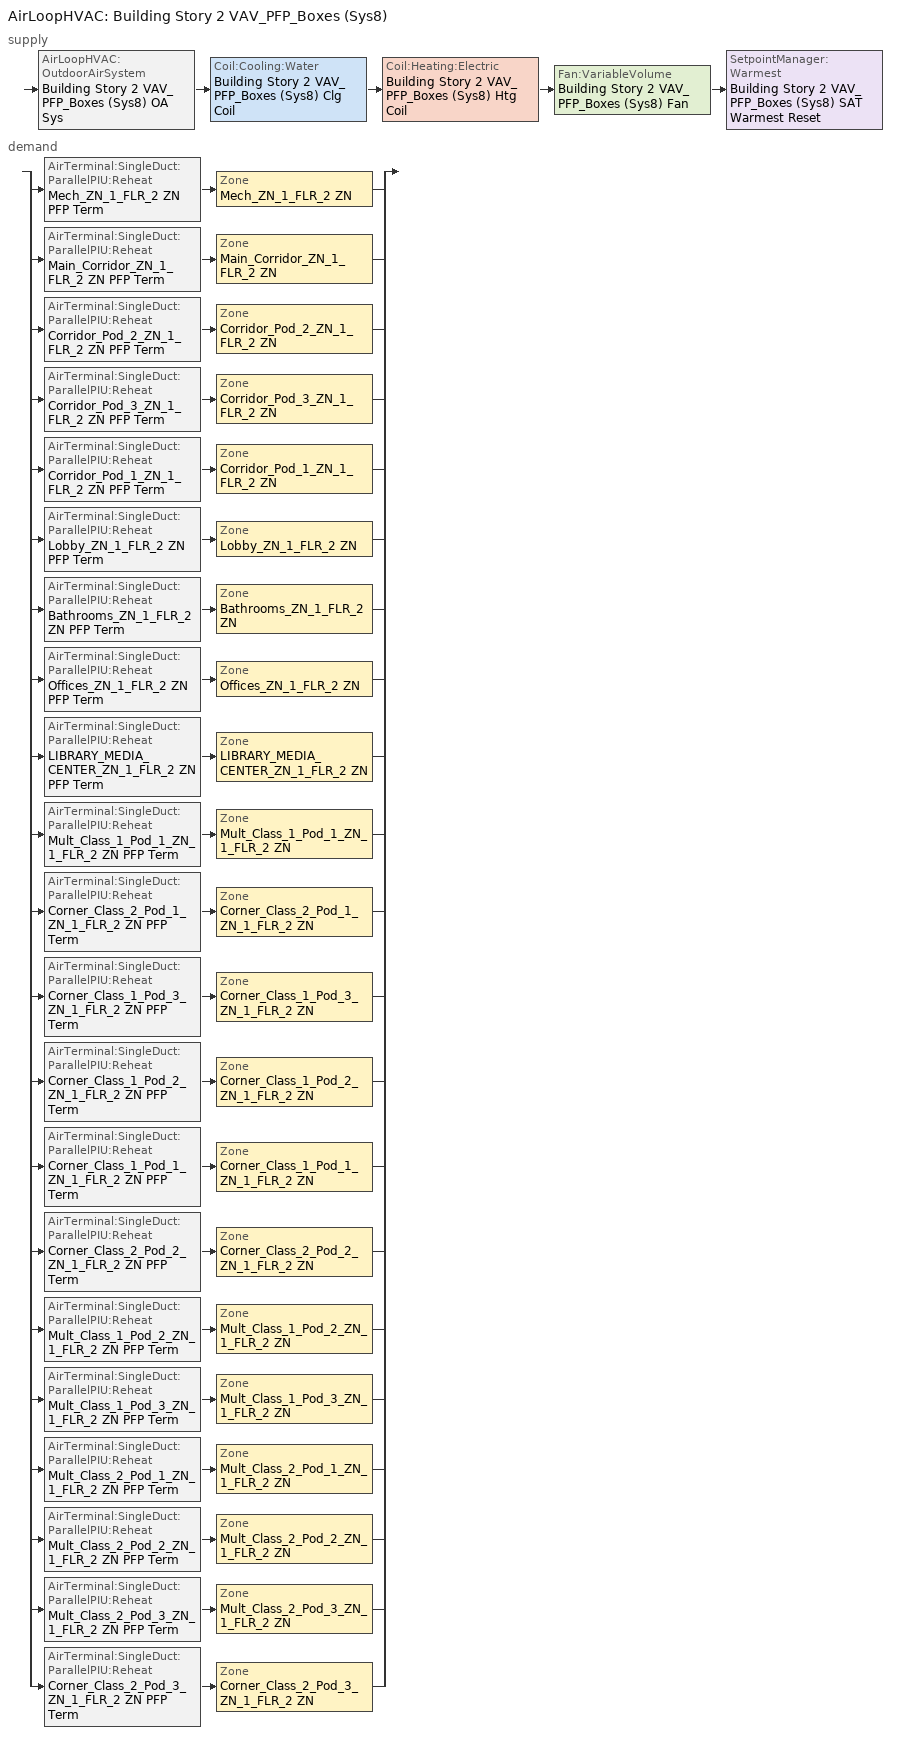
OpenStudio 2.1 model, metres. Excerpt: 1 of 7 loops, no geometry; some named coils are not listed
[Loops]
AirLoopHVAC 'Building Story 2 VAV_PFP_Boxes (Sys8)'
 supply: AirLoopHVAC:OutdoorAirSystem 'Building Story 2 VAV_PFP_Boxes (Sys8) OA Sys' > Coil:Cooling:Water 'Building Story 2 VAV_PFP_Boxes (Sys8) Clg Coil' > Coil:Heating:Electric 'Building Story 2 VAV_PFP_Boxes (Sys8) Htg Coil' > Fan:VariableVolume 'Building Story 2 VAV_PFP_Boxes (Sys8) Fan' > SetpointManager:Warmest 'Building Story 2 VAV_PFP_Boxes (Sys8) SAT Warmest Reset'
 demand: split
  | AirTerminal:SingleDuct:ParallelPIU:Reheat 'Mech_ZN_1_FLR_2 ZN PFP Term' > Zone 'Mech_ZN_1_FLR_2 ZN'
  | AirTerminal:SingleDuct:ParallelPIU:Reheat 'Main_Corridor_ZN_1_FLR_2 ZN PFP Term' > Zone 'Main_Corridor_ZN_1_FLR_2 ZN'
  | AirTerminal:SingleDuct:ParallelPIU:Reheat 'Corridor_Pod_2_ZN_1_FLR_2 ZN PFP Term' > Zone 'Corridor_Pod_2_ZN_1_FLR_2 ZN'
  | AirTerminal:SingleDuct:ParallelPIU:Reheat 'Corridor_Pod_3_ZN_1_FLR_2 ZN PFP Term' > Zone 'Corridor_Pod_3_ZN_1_FLR_2 ZN'
  | AirTerminal:SingleDuct:ParallelPIU:Reheat 'Corridor_Pod_1_ZN_1_FLR_2 ZN PFP Term' > Zone 'Corridor_Pod_1_ZN_1_FLR_2 ZN'
  | AirTerminal:SingleDuct:ParallelPIU:Reheat 'Lobby_ZN_1_FLR_2 ZN PFP Term' > Zone 'Lobby_ZN_1_FLR_2 ZN'
  | AirTerminal:SingleDuct:ParallelPIU:Reheat 'Bathrooms_ZN_1_FLR_2 ZN PFP Term' > Zone 'Bathrooms_ZN_1_FLR_2 ZN'
  | AirTerminal:SingleDuct:ParallelPIU:Reheat 'Offices_ZN_1_FLR_2 ZN PFP Term' > Zone 'Offices_ZN_1_FLR_2 ZN'
  | AirTerminal:SingleDuct:ParallelPIU:Reheat 'LIBRARY_MEDIA_CENTER_ZN_1_FLR_2 ZN PFP Term' > Zone 'LIBRARY_MEDIA_CENTER_ZN_1_FLR_2 ZN'
  | AirTerminal:SingleDuct:ParallelPIU:Reheat 'Mult_Class_1_Pod_1_ZN_1_FLR_2 ZN PFP Term' > Zone 'Mult_Class_1_Pod_1_ZN_1_FLR_2 ZN'
  | AirTerminal:SingleDuct:ParallelPIU:Reheat 'Corner_Class_2_Pod_1_ZN_1_FLR_2 ZN PFP Term' > Zone 'Corner_Class_2_Pod_1_ZN_1_FLR_2 ZN'
  | AirTerminal:SingleDuct:ParallelPIU:Reheat 'Corner_Class_1_Pod_3_ZN_1_FLR_2 ZN PFP Term' > Zone 'Corner_Class_1_Pod_3_ZN_1_FLR_2 ZN'
  | AirTerminal:SingleDuct:ParallelPIU:Reheat 'Corner_Class_1_Pod_2_ZN_1_FLR_2 ZN PFP Term' > Zone 'Corner_Class_1_Pod_2_ZN_1_FLR_2 ZN'
  | AirTerminal:SingleDuct:ParallelPIU:Reheat 'Corner_Class_1_Pod_1_ZN_1_FLR_2 ZN PFP Term' > Zone 'Corner_Class_1_Pod_1_ZN_1_FLR_2 ZN'
  | AirTerminal:SingleDuct:ParallelPIU:Reheat 'Corner_Class_2_Pod_2_ZN_1_FLR_2 ZN PFP Term' > Zone 'Corner_Class_2_Pod_2_ZN_1_FLR_2 ZN'
  | AirTerminal:SingleDuct:ParallelPIU:Reheat 'Mult_Class_1_Pod_2_ZN_1_FLR_2 ZN PFP Term' > Zone 'Mult_Class_1_Pod_2_ZN_1_FLR_2 ZN'
  | AirTerminal:SingleDuct:ParallelPIU:Reheat 'Mult_Class_1_Pod_3_ZN_1_FLR_2 ZN PFP Term' > Zone 'Mult_Class_1_Pod_3_ZN_1_FLR_2 ZN'
  | AirTerminal:SingleDuct:ParallelPIU:Reheat 'Mult_Class_2_Pod_1_ZN_1_FLR_2 ZN PFP Term' > Zone 'Mult_Class_2_Pod_1_ZN_1_FLR_2 ZN'
  | AirTerminal:SingleDuct:ParallelPIU:Reheat 'Mult_Class_2_Pod_2_ZN_1_FLR_2 ZN PFP Term' > Zone 'Mult_Class_2_Pod_2_ZN_1_FLR_2 ZN'
  | AirTerminal:SingleDuct:ParallelPIU:Reheat 'Mult_Class_2_Pod_3_ZN_1_FLR_2 ZN PFP Term' > Zone 'Mult_Class_2_Pod_3_ZN_1_FLR_2 ZN'
  | AirTerminal:SingleDuct:ParallelPIU:Reheat 'Corner_Class_2_Pod_3_ZN_1_FLR_2 ZN PFP Term' > Zone 'Corner_Class_2_Pod_3_ZN_1_FLR_2 ZN'
[Sizing:Zone] Zone Cooling Design Supply Air Temperature Input Method=SupplyAirTemperature; Zone Cooling Design Supply Air Temperature Difference {deltaC}=11.11; Zone Heating Design Supply Air Temperature Input Method=SupplyAirTemperature; Zone Heating Design Supply Air Temperature Difference {deltaC}=11.11; Zone Cooling Design Supply Air Humidity Ratio {kg-H2O/kg-air}=0.0085; Zone Heating Design Supply Air Humidity Ratio {kg-H2O/kg-air}=0.008; Cooling Design Air Flow Method=DesignDay; Heating Design Air Flow Method=DesignDay; Account for Dedicated Outdoor Air System=No; Dedicated Outdoor Air System Control Strategy=NeutralSupplyAir; Dedicated Outdoor Air Low Setpoint Temperature for Design {C}=Autosize; Dedicated Outdoor Air High Setpoint Temperature for Design {C}=Autosize
Name | Zone Cooling Design Supply Air Temperature {C} | Zone Heating Design Supply Air Temperature {C}
Mech_ZN_1_FLR_2 ZN; Corridor_Pod_1_ZN_1_FLR_2 ZN; Corridor_Pod_3_ZN_1_FLR_2 ZN; Corridor_Pod_2_ZN_1_FLR_2 ZN; Bathrooms_ZN_1_FLR_2 ZN; Main_Corridor_ZN_1_FLR_2 ZN | 15.8889 | 27.1111
Corner_Class_1_Pod_1_ZN_1_FLR_2 ZN; Mult_Class_2_Pod_1_ZN_1_FLR_2 ZN; Corner_Class_2_Pod_3_ZN_1_FLR_2 ZN; Corner_Class_2_Pod_2_ZN_1_FLR_2 ZN; Mult_Class_1_Pod_1_ZN_1_FLR_2 ZN; Mult_Class_2_Pod_3_ZN_1_FLR_2 ZN; LIBRARY_MEDIA_CENTER_ZN_1_FLR_2 ZN; Mult_Class_1_Pod_3_ZN_1_FLR_2 ZN; Corner_Class_2_Pod_1_ZN_1_FLR_2 ZN; Corner_Class_1_Pod_3_ZN_1_FLR_2 ZN; Mult_Class_1_Pod_2_ZN_1_FLR_2 ZN; Lobby_ZN_1_FLR_2 ZN; Corner_Class_1_Pod_2_ZN_1_FLR_2 ZN; Offices_ZN_1_FLR_2 ZN; Mult_Class_2_Pod_2_ZN_1_FLR_2 ZN | 12.8889 | 32.1111
[Zone equipment]
Mech_ZN_1_FLR_2 ZN: Mech_ZN_1_FLR_2 ZN PFP Term
Corridor_Pod_1_ZN_1_FLR_2 ZN: Corridor_Pod_1_ZN_1_FLR_2 ZN PFP Term
Corridor_Pod_3_ZN_1_FLR_2 ZN: Corridor_Pod_3_ZN_1_FLR_2 ZN PFP Term
Corner_Class_1_Pod_1_ZN_1_FLR_2 ZN: Corner_Class_1_Pod_1_ZN_1_FLR_2 ZN PFP Term
Mult_Class_2_Pod_1_ZN_1_FLR_2 ZN: Mult_Class_2_Pod_1_ZN_1_FLR_2 ZN PFP Term
Corner_Class_2_Pod_3_ZN_1_FLR_2 ZN: Corner_Class_2_Pod_3_ZN_1_FLR_2 ZN PFP Term
Corner_Class_2_Pod_2_ZN_1_FLR_2 ZN: Corner_Class_2_Pod_2_ZN_1_FLR_2 ZN PFP Term
Mult_Class_1_Pod_1_ZN_1_FLR_2 ZN: Mult_Class_1_Pod_1_ZN_1_FLR_2 ZN PFP Term
Mult_Class_2_Pod_3_ZN_1_FLR_2 ZN: Mult_Class_2_Pod_3_ZN_1_FLR_2 ZN PFP Term
LIBRARY_MEDIA_CENTER_ZN_1_FLR_2 ZN: LIBRARY_MEDIA_CENTER_ZN_1_FLR_2 ZN PFP Term
Corridor_Pod_2_ZN_1_FLR_2 ZN: Corridor_Pod_2_ZN_1_FLR_2 ZN PFP Term
Mult_Class_1_Pod_3_ZN_1_FLR_2 ZN: Mult_Class_1_Pod_3_ZN_1_FLR_2 ZN PFP Term
Corner_Class_2_Pod_1_ZN_1_FLR_2 ZN: Corner_Class_2_Pod_1_ZN_1_FLR_2 ZN PFP Term
Corner_Class_1_Pod_3_ZN_1_FLR_2 ZN: Corner_Class_1_Pod_3_ZN_1_FLR_2 ZN PFP Term
Bathrooms_ZN_1_FLR_2 ZN: Bathrooms_ZN_1_FLR_2 ZN Exhaust Fan, Bathrooms_ZN_1_FLR_2 ZN PFP Term
Mult_Class_1_Pod_2_ZN_1_FLR_2 ZN: Mult_Class_1_Pod_2_ZN_1_FLR_2 ZN PFP Term
Lobby_ZN_1_FLR_2 ZN: Lobby_ZN_1_FLR_2 ZN PFP Term
Corner_Class_1_Pod_2_ZN_1_FLR_2 ZN: Corner_Class_1_Pod_2_ZN_1_FLR_2 ZN PFP Term
Offices_ZN_1_FLR_2 ZN: Offices_ZN_1_FLR_2 ZN PFP Term
Main_Corridor_ZN_1_FLR_2 ZN: Main_Corridor_ZN_1_FLR_2 ZN PFP Term
Mult_Class_2_Pod_2_ZN_1_FLR_2 ZN: Mult_Class_2_Pod_2_ZN_1_FLR_2 ZN PFP Term
[Fan:ZoneExhaust]
Bathrooms_ZN_1_FLR_2 ZN Exhaust Fan: Availability Schedule=SchoolSecondary Hours_of_operation; Fan Efficiency=0.1595; Pressure Rise {Pa}=124.544; Maximum Flow Rate {m3/s}=0.283168; System Availability Manager Coupling Mode=Decoupled
[AirLoopHVAC]
Building Story 2 VAV_PFP_Boxes (Sys8): Availability Schedule=Building Story 2 VAV_PFP_Boxes (Sys8) Occ Sch; Availability Manager=Availability Manager Night Cycle 4; Design Supply Air Flow Rate {m3/s}=AutoSize
[Sizing:System]
Building Story 2 VAV_PFP_Boxes (Sys8): Type of Load to Size On=Sensible; Design Outdoor Air Flow Rate {m3/s}=Autosize; Minimum System Air Flow Ratio=0.3; Preheat Design Temperature {C}=7; Preheat Design Humidity Ratio {kg-H2O/kg-Air}=0.008; Precool Design Temperature {C}=12.8; Precool Design Humidity Ratio {kg-H2O/kg-Air}=0.008; Central Cooling Design Supply Air Temperature {C}=12.8889; Central Heating Design Supply Air Temperature {C}=12.8889; Sizing Option=Coincident; 100% Outdoor Air in Cooling=No; 100% Outdoor Air in Heating=No; Central Cooling Design Supply Air Humidity Ratio {kg-H2O/kg-Air}=0.0085; Central Heating Design Supply Air Humidity Ratio {kg-H2O/kg-Air}=0.008; Cooling Design Air Flow Method=DesignDay; Cooling Design Air Flow Rate {m3/s}=0; Heating Design Air Flow Method=DesignDay; Heating Design Air Flow Rate {m3/s}=0; System Outdoor Air Method=ZoneSum; Zone Maximum Outdoor Air Fraction=1; Cooling Supply Air Flow Rate Per Floor Area {m3/s-m2}=0.00996765; Cooling Fraction of Autosized Cooling Supply Air Flow Rate=1; Cooling Supply Air Flow Rate Per Unit Cooling Capacity {m3/s-W}=3.94755e-05; Heating Supply Air Flow Rate Per Floor Area {m3/s-m2}=0.00996765; Heating Fraction of Autosized Heating Supply Air Flow Rate=1; Heating Fraction of Autosized Cooling Supply Air Flow Rate=1; Heating Supply Air Flow Rate Per Unit Heating Capacity {m3/s-W}=3.15882e-05; Cooling Design Capacity Method=CoolingDesignCapacity; Cooling Design Capacity {W}=autosize; Cooling Design Capacity Per Floor Area {W/m2}=234.7; Fraction of Autosized Cooling Design Capacity=1; Heating Design Capacity Method=HeatingDesignCapacity; Heating Design Capacity {W}=autosize; Heating Design Capacity Per Floor Area {W/m2}=157; Fraction of Autosized Heating Design Capacity=1; Central Cooling Capacity Control Method=OnOff
[Fan:VariableVolume]
Building Story 2 VAV_PFP_Boxes (Sys8) Fan: Availability Schedule=Always On Discrete; Fan Efficiency=0.62; Pressure Rise {Pa}=996.356; Maximum Flow Rate {m3/s}=Autosize; Fan Power Minimum Flow Rate Input Method=Fraction; Fan Power Minimum Flow Fraction=0.2; Fan Power Minimum Air Flow Rate {m3/s}=0; Motor Efficiency=0.9; Motor In Airstream Fraction=1; Fan Power Coefficient 1=0.0013; Fan Power Coefficient 2=0.147; Fan Power Coefficient 3=0.9506; Fan Power Coefficient 4=-0.0998; Fan Power Coefficient 5=0
[Coil:Heating:Electric] Availability Schedule=Always On Discrete
Building Story 2 VAV_PFP_Boxes (Sys8) Htg Coil; Mech_ZN_1_FLR_2 ZN Rht Coil; Main_Corridor_ZN_1_FLR_2 ZN Rht Coil; Corridor_Pod_2_ZN_1_FLR_2 ZN Rht Coil; Corridor_Pod_3_ZN_1_FLR_2 ZN Rht Coil; Corridor_Pod_1_ZN_1_FLR_2 ZN Rht Coil; Lobby_ZN_1_FLR_2 ZN Rht Coil; Bathrooms_ZN_1_FLR_2 ZN Rht Coil; Offices_ZN_1_FLR_2 ZN Rht Coil; LIBRARY_MEDIA_CENTER_ZN_1_FLR_2 ZN Rht Coil; Mult_Class_1_Pod_1_ZN_1_FLR_2 ZN Rht Coil; Corner_Class_2_Pod_1_ZN_1_FLR_2 ZN Rht Coil; Corner_Class_1_Pod_3_ZN_1_FLR_2 ZN Rht Coil; Corner_Class_1_Pod_2_ZN_1_FLR_2 ZN Rht Coil; Corner_Class_1_Pod_1_ZN_1_FLR_2 ZN Rht Coil; Corner_Class_2_Pod_2_ZN_1_FLR_2 ZN Rht Coil; Mult_Class_1_Pod_2_ZN_1_FLR_2 ZN Rht Coil; Mult_Class_1_Pod_3_ZN_1_FLR_2 ZN Rht Coil; Mult_Class_2_Pod_1_ZN_1_FLR_2 ZN Rht Coil; Mult_Class_2_Pod_2_ZN_1_FLR_2 ZN Rht Coil; Mult_Class_2_Pod_3_ZN_1_FLR_2 ZN Rht Coil; Corner_Class_2_Pod_3_ZN_1_FLR_2 ZN Rht Coil
[Controller:OutdoorAir]
Building Story 2 VAV_PFP_Boxes (Sys8) OA Controller: Minimum Outdoor Air Flow Rate {m3/s}=0; Maximum Outdoor Air Flow Rate {m3/s}=Autosize; Economizer Control Type=NoEconomizer; Economizer Control Action Type=ModulateFlow; Economizer Maximum Limit Dry-Bulb Temperature {C}=28; Economizer Maximum Limit Enthalpy {J/kg}=64000; Economizer Minimum Limit Dry-Bulb Temperature {C}=-100; Lockout Type=NoLockout; Minimum Limit Type=FixedMinimum; Controller Mechanical Ventilation=Building Story 2 VAV_PFP_Boxes (Sys8) Vent Controller; High Humidity Control=No; Heat Recovery Bypass Control Type=BypassWhenOAFlowGreaterThanMinimum
[Controller:MechanicalVentilation]
Building Story 2 VAV_PFP_Boxes (Sys8) Vent Controller: Availability Schedule=Always On Discrete; System Outdoor Air Method=VentilationRateProcedure
[AirLoopHVAC:OutdoorAirSystem]
Building Story 2 VAV_PFP_Boxes (Sys8) OA Sys: Controller=Building Story 2 VAV_PFP_Boxes (Sys8) OA Controller
[AvailabilityManager:NightCycle]
Availability Manager Night Cycle 4: Control Type=CycleOnAnyZoneFansOnly; Thermostat Tolerance {deltaC}=1; Cycling Run Time {s}=3600
[Fan:ConstantVolume] Availability Schedule=Building Story 2 VAV_PFP_Boxes (Sys8) Occ Sch; Pressure Rise {Pa}=300; Maximum Flow Rate {m3/s}=AutoSize
Mech_ZN_1_FLR_2 ZN PFP Term Fan; Main_Corridor_ZN_1_FLR_2 ZN PFP Term Fan; Corridor_Pod_2_ZN_1_FLR_2 ZN PFP Term Fan; Corridor_Pod_3_ZN_1_FLR_2 ZN PFP Term Fan; Corridor_Pod_1_ZN_1_FLR_2 ZN PFP Term Fan; Lobby_ZN_1_FLR_2 ZN PFP Term Fan; Bathrooms_ZN_1_FLR_2 ZN PFP Term Fan; Offices_ZN_1_FLR_2 ZN PFP Term Fan; LIBRARY_MEDIA_CENTER_ZN_1_FLR_2 ZN PFP Term Fan; Mult_Class_1_Pod_1_ZN_1_FLR_2 ZN PFP Term Fan; Corner_Class_2_Pod_1_ZN_1_FLR_2 ZN PFP Term Fan; Corner_Class_1_Pod_3_ZN_1_FLR_2 ZN PFP Term Fan; Corner_Class_1_Pod_2_ZN_1_FLR_2 ZN PFP Term Fan; Corner_Class_1_Pod_1_ZN_1_FLR_2 ZN PFP Term Fan; Corner_Class_2_Pod_2_ZN_1_FLR_2 ZN PFP Term Fan; Mult_Class_1_Pod_2_ZN_1_FLR_2 ZN PFP Term Fan; Mult_Class_1_Pod_3_ZN_1_FLR_2 ZN PFP Term Fan; Mult_Class_2_Pod_1_ZN_1_FLR_2 ZN PFP Term Fan; Mult_Class_2_Pod_2_ZN_1_FLR_2 ZN PFP Term Fan; Mult_Class_2_Pod_3_ZN_1_FLR_2 ZN PFP Term Fan; Corner_Class_2_Pod_3_ZN_1_FLR_2 ZN PFP Term Fan
[AirTerminal:SingleDuct:ParallelPIU:Reheat] Availability Schedule=Always On Discrete; Maximum Primary Air Flow Rate {m3/s}=Autosize; Maximum Secondary Air Flow Rate {m3/s}=Autosize; Minimum Primary Air Flow Fraction=Autosize; Fan On Flow Fraction=Autosize; Maximum Hot Water or Steam Flow Rate {m3/s}=Autosize; Minimum Hot Water or Steam Flow Rate {m3/s}=0; Convergence Tolerance=0.001
Name | Fan | Reheat Coil
Mech_ZN_1_FLR_2 ZN PFP Term | Mech_ZN_1_FLR_2 ZN PFP Term Fan | Mech_ZN_1_FLR_2 ZN Rht Coil
Main_Corridor_ZN_1_FLR_2 ZN PFP Term | Main_Corridor_ZN_1_FLR_2 ZN PFP Term Fan | Main_Corridor_ZN_1_FLR_2 ZN Rht Coil
Corridor_Pod_2_ZN_1_FLR_2 ZN PFP Term | Corridor_Pod_2_ZN_1_FLR_2 ZN PFP Term Fan | Corridor_Pod_2_ZN_1_FLR_2 ZN Rht Coil
Corridor_Pod_3_ZN_1_FLR_2 ZN PFP Term | Corridor_Pod_3_ZN_1_FLR_2 ZN PFP Term Fan | Corridor_Pod_3_ZN_1_FLR_2 ZN Rht Coil
Corridor_Pod_1_ZN_1_FLR_2 ZN PFP Term | Corridor_Pod_1_ZN_1_FLR_2 ZN PFP Term Fan | Corridor_Pod_1_ZN_1_FLR_2 ZN Rht Coil
Lobby_ZN_1_FLR_2 ZN PFP Term | Lobby_ZN_1_FLR_2 ZN PFP Term Fan | Lobby_ZN_1_FLR_2 ZN Rht Coil
Bathrooms_ZN_1_FLR_2 ZN PFP Term | Bathrooms_ZN_1_FLR_2 ZN PFP Term Fan | Bathrooms_ZN_1_FLR_2 ZN Rht Coil
Offices_ZN_1_FLR_2 ZN PFP Term | Offices_ZN_1_FLR_2 ZN PFP Term Fan | Offices_ZN_1_FLR_2 ZN Rht Coil
LIBRARY_MEDIA_CENTER_ZN_1_FLR_2 ZN PFP Term | LIBRARY_MEDIA_CENTER_ZN_1_FLR_2 ZN PFP Term Fan | LIBRARY_MEDIA_CENTER_ZN_1_FLR_2 ZN Rht Coil
Mult_Class_1_Pod_1_ZN_1_FLR_2 ZN PFP Term | Mult_Class_1_Pod_1_ZN_1_FLR_2 ZN PFP Term Fan | Mult_Class_1_Pod_1_ZN_1_FLR_2 ZN Rht Coil
Corner_Class_2_Pod_1_ZN_1_FLR_2 ZN PFP Term | Corner_Class_2_Pod_1_ZN_1_FLR_2 ZN PFP Term Fan | Corner_Class_2_Pod_1_ZN_1_FLR_2 ZN Rht Coil
Corner_Class_1_Pod_3_ZN_1_FLR_2 ZN PFP Term | Corner_Class_1_Pod_3_ZN_1_FLR_2 ZN PFP Term Fan | Corner_Class_1_Pod_3_ZN_1_FLR_2 ZN Rht Coil
Corner_Class_1_Pod_2_ZN_1_FLR_2 ZN PFP Term | Corner_Class_1_Pod_2_ZN_1_FLR_2 ZN PFP Term Fan | Corner_Class_1_Pod_2_ZN_1_FLR_2 ZN Rht Coil
Corner_Class_1_Pod_1_ZN_1_FLR_2 ZN PFP Term | Corner_Class_1_Pod_1_ZN_1_FLR_2 ZN PFP Term Fan | Corner_Class_1_Pod_1_ZN_1_FLR_2 ZN Rht Coil
Corner_Class_2_Pod_2_ZN_1_FLR_2 ZN PFP Term | Corner_Class_2_Pod_2_ZN_1_FLR_2 ZN PFP Term Fan | Corner_Class_2_Pod_2_ZN_1_FLR_2 ZN Rht Coil
Mult_Class_1_Pod_2_ZN_1_FLR_2 ZN PFP Term | Mult_Class_1_Pod_2_ZN_1_FLR_2 ZN PFP Term Fan | Mult_Class_1_Pod_2_ZN_1_FLR_2 ZN Rht Coil
Mult_Class_1_Pod_3_ZN_1_FLR_2 ZN PFP Term | Mult_Class_1_Pod_3_ZN_1_FLR_2 ZN PFP Term Fan | Mult_Class_1_Pod_3_ZN_1_FLR_2 ZN Rht Coil
Mult_Class_2_Pod_1_ZN_1_FLR_2 ZN PFP Term | Mult_Class_2_Pod_1_ZN_1_FLR_2 ZN PFP Term Fan | Mult_Class_2_Pod_1_ZN_1_FLR_2 ZN Rht Coil
Mult_Class_2_Pod_2_ZN_1_FLR_2 ZN PFP Term | Mult_Class_2_Pod_2_ZN_1_FLR_2 ZN PFP Term Fan | Mult_Class_2_Pod_2_ZN_1_FLR_2 ZN Rht Coil
Mult_Class_2_Pod_3_ZN_1_FLR_2 ZN PFP Term | Mult_Class_2_Pod_3_ZN_1_FLR_2 ZN PFP Term Fan | Mult_Class_2_Pod_3_ZN_1_FLR_2 ZN Rht Coil
Corner_Class_2_Pod_3_ZN_1_FLR_2 ZN PFP Term | Corner_Class_2_Pod_3_ZN_1_FLR_2 ZN PFP Term Fan | Corner_Class_2_Pod_3_ZN_1_FLR_2 ZN Rht Coil
[SetpointManager:Warmest]
Building Story 2 VAV_PFP_Boxes (Sys8) SAT Warmest Reset: Control Variable=Temperature; Minimum Setpoint Temperature {C}=12.8889; Maximum Setpoint Temperature {C}=15.6667; Strategy=MaximumTemperature
[Schedule:Ruleset]
Name | Default Day Schedule | Summer Design Day Schedule | Winter Design Day Schedule
SchoolSecondary Hours_of_operation | SchoolSecondary Hours_of_operation Default | SchoolSecondary Hours_of_operation Summer Design Day | SchoolSecondary Hours_of_operation Winter Design Day
Building Story 2 VAV_PFP_Boxes (Sys8) Occ Sch | Building Story 2 VAV_PFP_Boxes (Sys8) Occ Sch Default | Building Story 2 VAV_PFP_Boxes (Sys8) Occ Sch Summer Design Day | Building Story 2 VAV_PFP_Boxes (Sys8) Occ Sch Winter Design Day
[Schedule:Day]
SchoolSecondary Hours_of_operation Default; Building Story 2 VAV_PFP_Boxes (Sys8) Occ Sch Saturday; Building Story 2 VAV_PFP_Boxes (Sys8) Occ Sch Sunday: 24, 0, 0
SchoolSecondary Hours_of_operation Winter Design Day; SchoolSecondary Hours_of_operation Summer Design Day; SchoolSecondary Hours_of_operation WntrDsn|SmrDsn|Wkdy Day: 7, 0, 0, 21, 0, 1, 24, 0, 0
Building Story 2 VAV_PFP_Boxes (Sys8) Occ Sch Default; Building Story 2 VAV_PFP_Boxes (Sys8) Occ Sch Winter Design Day; Building Story 2 VAV_PFP_Boxes (Sys8) Occ Sch Summer Design Day: 24, 0, 1
Building Story 2 VAV_PFP_Boxes (Sys8) Occ Sch Monday; Building Story 2 VAV_PFP_Boxes (Sys8) Occ Sch Tuesday; Building Story 2 VAV_PFP_Boxes (Sys8) Occ Sch Wednesday; Building Story 2 VAV_PFP_Boxes (Sys8) Occ Sch Thursday; Building Story 2 VAV_PFP_Boxes (Sys8) Occ Sch Friday: 8, 0, 0, 17, 0, 1, 24, 0, 0
[Schedule:Rule] Date Specification Type=DateRange; Start Month=1; Start Day=1; End Month=12
Name | Schedule Ruleset | Rule Order | Day Schedule | Apply Monday | Apply Tuesday | Apply Wednesday | Apply Thursday | Apply Friday | End Day | Apply Saturday | Apply Sunday
Schedule Rule 63 | SchoolSecondary Hours_of_operation | 0 | SchoolSecondary Hours_of_operation WntrDsn|SmrDsn|Wkdy Day | Yes | Yes | Yes | Yes | Yes | 31
Building Story 2 VAV_PFP_Boxes (Sys8) Occ Sch Monday Rule | Building Story 2 VAV_PFP_Boxes (Sys8) Occ Sch | 6 | Building Story 2 VAV_PFP_Boxes (Sys8) Occ Sch Monday | Yes |  |  |  |  | 25
Building Story 2 VAV_PFP_Boxes (Sys8) Occ Sch Tuesday Rule | Building Story 2 VAV_PFP_Boxes (Sys8) Occ Sch | 5 | Building Story 2 VAV_PFP_Boxes (Sys8) Occ Sch Tuesday |  | Yes |  |  |  | 26
Building Story 2 VAV_PFP_Boxes (Sys8) Occ Sch Wednesday Rule | Building Story 2 VAV_PFP_Boxes (Sys8) Occ Sch | 4 | Building Story 2 VAV_PFP_Boxes (Sys8) Occ Sch Wednesday |  |  | Yes |  |  | 27
Building Story 2 VAV_PFP_Boxes (Sys8) Occ Sch Thursday Rule | Building Story 2 VAV_PFP_Boxes (Sys8) Occ Sch | 3 | Building Story 2 VAV_PFP_Boxes (Sys8) Occ Sch Thursday |  |  |  | Yes |  | 28
Building Story 2 VAV_PFP_Boxes (Sys8) Occ Sch Friday Rule | Building Story 2 VAV_PFP_Boxes (Sys8) Occ Sch | 2 | Building Story 2 VAV_PFP_Boxes (Sys8) Occ Sch Friday |  |  |  |  | Yes | 29
Building Story 2 VAV_PFP_Boxes (Sys8) Occ Sch Saturday Rule | Building Story 2 VAV_PFP_Boxes (Sys8) Occ Sch | 1 | Building Story 2 VAV_PFP_Boxes (Sys8) Occ Sch Saturday |  |  |  |  |  | 30 | Yes
Building Story 2 VAV_PFP_Boxes (Sys8) Occ Sch Sunday Rule | Building Story 2 VAV_PFP_Boxes (Sys8) Occ Sch | 0 | Building Story 2 VAV_PFP_Boxes (Sys8) Occ Sch Sunday |  |  |  |  |  | 31 |  | Yes
[Schedule:Constant]
Always On Discrete: Value=1
